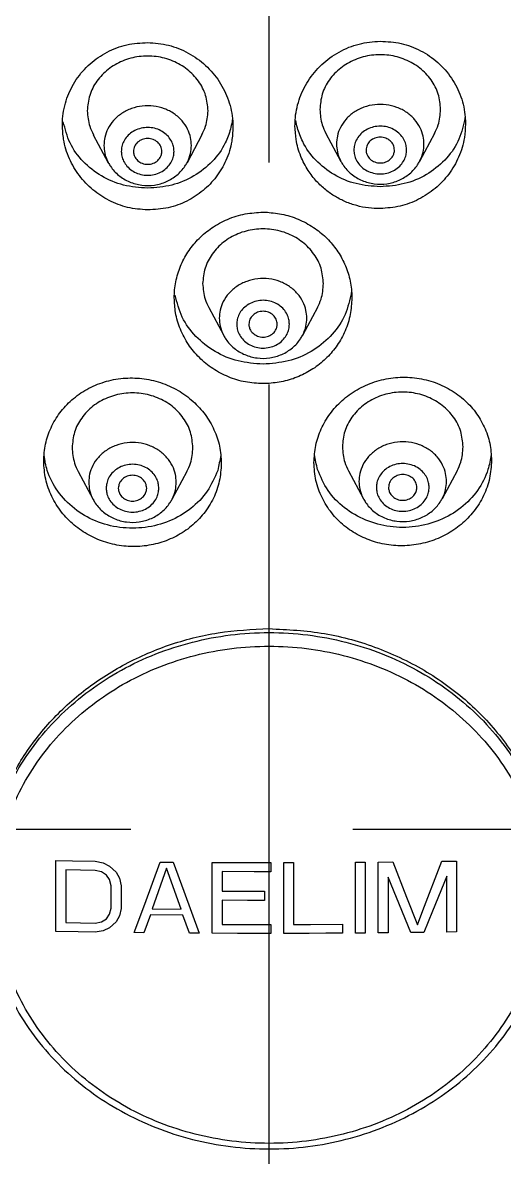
# Model space of a CAD drawing. Header units: millimetres. Extents: x 653 to 1073, y -85 to 509.
# Drawn here: x 812.74 to 815.45, y 172.05 to 178.44 of the extents above; entities that cross this region are included whole.
import ezdxf

# ---------------------------------------------------------------- set-up
doc = ezdxf.new("R2010")
doc.units = ezdxf.units.MM
doc.header["$MEASUREMENT"] = 0
doc.linetypes.add('CENTER', pattern=[2, 1.25, -0.25, 0.25, -0.25])
for name, color, linetype in [('CL', 1, 'CENTER'), ('D', 2, 'Continuous'), ('DWG', 7, 'Continuous')]:
    doc.layers.add(name, color=color, linetype=linetype)

msp = doc.modelspace()

# ---------------------------------------------------------------- linework, layer by layer
at = {"layer": 'CL', "ltscale": 5}
for p, q in [((814.1236, 130.1524), (814.1236, 184.0702)), ((807.0952, 173.8997), (821.2229, 173.8997))]:
    msp.add_line(p, q, dxfattribs=at)
at = {"layer": 'D'}
for p, q in [((813.1342, 177.8078), (813.2185, 177.6506)), ((813.7459, 177.8078), (813.6617, 177.6506)), ((814.4435, 177.8154), (814.5278, 177.6581)), ((815.0552, 177.8154), (814.9709, 177.6581)), ((813.3601, 177.7142), (813.3607, 177.7059)), ((813.5195, 177.7059), (813.5201, 177.7142)), ((814.6694, 177.7218), (814.67, 177.7134)), ((814.8288, 177.7134), (814.8294, 177.7218)), ((813.7839, 176.8353), (813.8682, 176.6781)), ((814.3956, 176.8353), (814.3113, 176.6781)), ((814.0097, 176.7417), (814.0103, 176.7334)), ((814.1691, 176.7334), (814.1697, 176.7417)), ((813.0489, 175.9125), (813.1332, 175.7552)), ((813.6606, 175.9125), (813.5763, 175.7552)), ((814.5702, 175.9169), (814.6545, 175.7596)), ((815.1819, 175.9169), (815.0976, 175.7596)), ((813.2747, 175.8189), (813.2753, 175.8105)), ((813.4341, 175.8105), (813.4347, 175.8189)), ((814.7961, 175.8233), (814.7967, 175.8149)), ((814.9555, 175.8149), (814.9561, 175.8233)), ((812.9236, 173.3246), (812.9236, 173.7233)), ((812.9786, 173.6712), (812.9786, 173.3743)), ((813.1436, 173.6685), (812.9786, 173.6712)), ((813.1436, 173.7196), (813.1895, 173.7104)), ((813.1803, 173.6594), (813.1436, 173.6685)), ((813.1895, 173.7104), (813.2261, 173.6928)), ((813.2261, 173.6928), (813.2628, 173.6583)), ((813.4232, 173.4788), (813.5103, 173.715)), ((813.547, 173.6806), (813.4645, 173.4521)), ((813.5103, 173.715), (813.5836, 173.7143)), ((813.6295, 173.4506), (813.547, 173.6806)), ((813.5836, 173.7143), (813.6432, 173.5515)), ((813.8036, 173.3141), (813.8036, 173.7129)), ((814.1336, 173.7121), (814.1336, 173.661)), ((814.207, 173.7121), (814.262, 173.7122)), ((814.207, 173.3133), (814.207, 173.7121)), ((814.262, 173.7122), (814.262, 173.3642)), ((814.6103, 173.7139), (814.6653, 173.7144)), ((814.6103, 173.3151), (814.6103, 173.7139)), ((814.6653, 173.7144), (814.6653, 173.3156)), ((814.7386, 173.715), (814.8211, 173.7159)), ((814.7386, 173.3162), (814.7386, 173.715)), ((814.8211, 173.7159), (814.8981, 173.517)), ((815.0961, 173.7195), (815.1786, 173.7208)), ((815.1786, 173.7208), (815.1786, 173.322)), ((813.2078, 173.642), (813.1803, 173.6594)), ((813.2261, 173.6163), (813.2078, 173.642)), ((813.2353, 173.5821), (813.2261, 173.6163)), ((813.2628, 173.6583), (813.2811, 173.624)), ((813.2811, 173.624), (813.2903, 173.5814)), ((813.8586, 173.6615), (813.8586, 173.551)), ((814.0394, 173.661), (813.8586, 173.6615)), ((814.1336, 173.661), (814.0394, 173.661)), ((814.7936, 173.6305), (814.7936, 173.3168)), ((814.8404, 173.5163), (814.7936, 173.6305)), ((815.1236, 173.6348), (815.0441, 173.4389)), ((815.1236, 173.3211), (815.1236, 173.6348)), ((813.2353, 173.4549), (813.2353, 173.5821)), ((813.2903, 173.5814), (813.2903, 173.4541)), ((813.6432, 173.5515), (813.7303, 173.3145)), ((814.097, 173.5505), (814.097, 173.4996)), ((813.3636, 173.3178), (813.4232, 173.4788)), ((813.8586, 173.5001), (813.8586, 173.3646)), ((814.0027, 173.4997), (813.8586, 173.5001)), ((814.097, 173.4996), (814.0027, 173.4997)), ((814.922, 173.3183), (814.8404, 173.5163)), ((814.8981, 173.517), (814.9586, 173.361)), ((813.2078, 173.396), (813.2261, 173.4211)), ((813.2261, 173.4211), (813.2353, 173.4549)), ((813.2811, 173.4119), (813.2628, 173.3783)), ((813.2903, 173.4541), (813.2811, 173.4119)), ((813.4553, 173.4183), (813.4186, 173.3172)), ((813.6386, 173.4166), (813.4553, 173.4183)), ((813.4645, 173.4521), (813.6295, 173.4506)), ((813.6753, 173.3149), (813.6386, 173.4166)), ((815.0441, 173.4389), (814.9953, 173.3192)), ((812.9786, 173.3743), (813.1436, 173.3715)), ((813.1436, 173.3715), (813.1803, 173.3794)), ((813.1803, 173.3794), (813.2078, 173.396)), ((813.2628, 173.3783), (813.2261, 173.3449)), ((814.1336, 173.364), (814.1336, 173.3133)), ((814.537, 173.3654), (814.537, 173.3146)), ((813.1895, 173.3286), (813.1436, 173.3208)), ((813.2261, 173.3449), (813.1895, 173.3286)), ((813.4186, 173.3172), (813.3636, 173.3178)), ((813.7303, 173.3145), (813.6753, 173.3149)), ((814.6653, 173.3156), (814.6103, 173.3151)), ((814.7936, 173.3168), (814.7386, 173.3162)), ((814.9953, 173.3192), (814.922, 173.3183)), ((815.1786, 173.322), (815.1236, 173.3211))]:
    msp.add_line(p, q, dxfattribs=at)
for points in [[(812.9236, 173.7233), (813.0178, 173.7216), (813.1436, 173.7196)], [(813.8036, 173.7129), (813.8979, 173.7125), (813.9921, 173.7122), (814.1336, 173.7121)], [(814.9586, 173.361), (814.9897, 173.4418), (815.0961, 173.7195)], [(813.8586, 173.551), (813.9529, 173.5507), (814.097, 173.5505)], [(813.8586, 173.3646), (813.9529, 173.3642), (814.1336, 173.364)], [(814.262, 173.3642), (814.3562, 173.3644), (814.537, 173.3654)], [(813.1436, 173.3208), (813.0494, 173.3223), (812.9236, 173.3246)], [(814.1336, 173.3133), (814.0394, 173.3133), (813.9451, 173.3135), (813.8036, 173.3141)], [(814.537, 173.3146), (814.4427, 173.3141), (814.3485, 173.3137), (814.207, 173.3133)]]:
    msp.add_lwpolyline(points, dxfattribs=at)
for points in [[(814.2694, 177.8575), (814.2705, 177.8902), (814.2927, 178.0037), (814.3432, 178.11), (814.4198, 178.2024), (814.5177, 178.2735), (814.6305, 178.3185), (814.7494, 178.3344)], [(814.7494, 178.3344), (814.8669, 178.3213), (814.9766, 178.2806), (815.0729, 178.2146), (815.1504, 178.1263), (815.2031, 178.0216), (815.2278, 177.9064), (815.2294, 177.8679)], [(812.9601, 177.8608), (812.9615, 177.8976), (812.9858, 178.0129), (813.0383, 178.118), (813.1157, 178.2066), (813.2122, 178.2729), (813.3224, 178.3138), (813.4401, 178.3268)], [(813.4401, 178.3268), (813.5578, 178.3111), (813.6686, 178.2674), (813.7654, 178.1984), (813.8429, 178.1074), (813.895, 178.0008), (813.9188, 177.885), (813.9201, 177.8499)], [(813.7801, 177.9425), (813.7663, 178.0293), (813.7261, 178.109), (813.6627, 178.1753), (813.5813, 178.2228), (813.4885, 178.2475), (813.3917, 178.2475), (813.2988, 178.2228), (813.2174, 178.1753), (813.1541, 178.109), (813.1139, 178.0293), (813.1001, 177.9425)], [(815.0894, 177.95), (815.0756, 178.0368), (815.0354, 178.1166), (814.972, 178.1829), (814.8906, 178.2303), (814.7977, 178.255), (814.701, 178.255), (814.6081, 178.2303), (814.5267, 178.1829), (814.4633, 178.1166), (814.4231, 178.0368), (814.4094, 177.95)], [(813.6864, 177.7481), (813.6815, 177.7923), (813.6646, 177.8399), (813.6337, 177.8861), (813.5893, 177.9256), (813.5344, 177.9543), (813.4731, 177.9693), (813.4097, 177.9696), (813.3482, 177.9552), (813.2929, 177.927), (813.2479, 177.8877), (813.2163, 177.8413), (813.1989, 177.7933), (813.1938, 177.7481)], [(814.4094, 177.95), (814.4231, 177.8632), (814.4435, 177.8153)], [(814.9957, 177.7556), (814.9908, 177.7998), (814.9739, 177.8474), (814.9429, 177.8936), (814.8986, 177.9332), (814.8437, 177.9618), (814.7823, 177.9768), (814.719, 177.9771), (814.6575, 177.9627), (814.6021, 177.9346), (814.5572, 177.8952), (814.5256, 177.8489), (814.5082, 177.8008), (814.5031, 177.7556)], [(815.0552, 177.8153), (815.0756, 177.8632), (815.0894, 177.95)], [(813.4401, 177.5074), (813.3049, 177.525), (813.1806, 177.5765), (813.0773, 177.6576), (813.0035, 177.7617), (812.965, 177.8805)], [(813.1001, 177.9425), (813.1139, 177.8556), (813.1343, 177.8078)], [(813.7459, 177.8078), (813.7663, 177.8556), (813.7801, 177.9425)], [(813.9152, 177.8805), (813.9066, 177.84)], [(813.9177, 177.899), (813.9152, 177.8805)], [(814.2829, 177.8475), (814.2742, 177.8881)], [(815.2245, 177.8881), (815.186, 177.7693), (815.1121, 177.6651), (815.0089, 177.584), (814.8846, 177.5326), (814.7494, 177.515)], [(815.2276, 177.9124), (815.2245, 177.8881)], [(813.4401, 177.3846), (813.3269, 177.3992), (813.2227, 177.4382), (813.1317, 177.4982), (813.0557, 177.5779), (812.9997, 177.6732), (812.9668, 177.7825), (812.9601, 177.8608)], [(813.5884, 177.7142), (813.5855, 177.7408), (813.5753, 177.7694), (813.5567, 177.7973), (813.53, 177.8211), (813.4969, 177.8384), (813.4599, 177.8475), (813.4218, 177.8476), (813.3847, 177.8389), (813.3514, 177.822), (813.3243, 177.7983), (813.3053, 177.7703), (813.2948, 177.7414), (813.2918, 177.7142)], [(813.9201, 177.8499), (813.9132, 177.771), (813.8807, 177.6638), (813.8257, 177.5708), (813.7522, 177.4943), (813.6607, 177.4348), (813.5558, 177.3972), (813.4401, 177.3846)], [(813.9066, 177.84), (813.8767, 177.7617), (813.8029, 177.6576), (813.6996, 177.5765), (813.5753, 177.525), (813.4401, 177.5074)], [(814.7494, 177.3921), (814.6829, 177.396), (814.6172, 177.4089), (814.5546, 177.4306), (814.4966, 177.4601), (814.4427, 177.4976), (814.3914, 177.5457), (814.3435, 177.6074), (814.3026, 177.6864), (814.2757, 177.7819), (814.2694, 177.8575)], [(814.7494, 177.515), (814.6141, 177.5326), (814.4899, 177.584), (814.3866, 177.6651), (814.3127, 177.7693), (814.2829, 177.8475)], [(814.8977, 177.7218), (814.8948, 177.7483), (814.8846, 177.777), (814.866, 177.8048), (814.8393, 177.8286), (814.8062, 177.8459), (814.7692, 177.855), (814.731, 177.8552), (814.694, 177.8465), (814.6606, 177.8295), (814.6336, 177.8058), (814.6146, 177.7779), (814.6041, 177.7489), (814.601, 177.7218)], [(815.2294, 177.8679), (815.223, 177.7915), (815.1907, 177.6824), (815.135, 177.5866), (815.0584, 177.5059), (814.9656, 177.4448), (814.8615, 177.4063), (814.7494, 177.3921)], [(813.5201, 177.7142), (813.514, 177.742), (813.4967, 177.7655), (813.4707, 177.7812), (813.4401, 177.7867), (813.4095, 177.7812), (813.3835, 177.7655), (813.3662, 177.742), (813.3601, 177.7142)], [(814.5031, 177.7556), (814.5079, 177.7114), (814.5249, 177.6637), (814.5277, 177.6583)], [(814.8294, 177.7218), (814.8233, 177.7495), (814.8059, 177.773), (814.78, 177.7888), (814.7494, 177.7943), (814.7187, 177.7888), (814.6928, 177.773), (814.6755, 177.7495), (814.6694, 177.7218)], [(814.971, 177.6582), (814.9731, 177.6623), (814.9906, 177.7104), (814.9957, 177.7556)], [(813.1938, 177.7481), (813.1987, 177.7038), (813.2156, 177.6562), (813.2184, 177.6507)], [(813.2918, 177.7142), (813.2947, 177.6877), (813.3049, 177.659), (813.3234, 177.6312), (813.3501, 177.6074), (813.3832, 177.5901), (813.4202, 177.581), (813.4584, 177.5809), (813.4955, 177.5896), (813.5288, 177.6065), (813.5559, 177.6302), (813.5749, 177.6581), (813.5854, 177.6871), (813.5884, 177.7142)], [(813.3606, 177.7058), (813.3662, 177.6865), (813.3835, 177.663), (813.4095, 177.6473), (813.4401, 177.6417), (813.4707, 177.6473), (813.4967, 177.663), (813.514, 177.6865), (813.5195, 177.7058)], [(813.6617, 177.6507), (813.6639, 177.6548), (813.6813, 177.7029), (813.6864, 177.7481)], [(814.601, 177.7218), (814.604, 177.6952), (814.6141, 177.6666), (814.6327, 177.6388), (814.6594, 177.6149), (814.6925, 177.5976), (814.7295, 177.5886), (814.7677, 177.5884), (814.8048, 177.5971), (814.8381, 177.6141), (814.8651, 177.6378), (814.8841, 177.6657), (814.8946, 177.6946), (814.8977, 177.7218)], [(814.6699, 177.7134), (814.6755, 177.694), (814.6928, 177.6705), (814.7187, 177.6548), (814.7494, 177.6493), (814.78, 177.6548), (814.8059, 177.6705), (814.8233, 177.694), (814.8288, 177.7134)], [(813.2185, 177.6506), (813.2308, 177.6302), (813.2773, 177.5794), (813.3377, 177.5429), (813.4067, 177.5242), (813.4782, 177.5248), (813.5461, 177.5445), (813.605, 177.5812), (813.6502, 177.6314), (813.6617, 177.6506)], [(814.5278, 177.6581), (814.5401, 177.6378), (814.5865, 177.587), (814.6469, 177.5504), (814.716, 177.5317), (814.7874, 177.5324), (814.8554, 177.552), (814.9143, 177.5887), (814.9594, 177.6389), (814.9709, 177.6581)], [(813.5897, 176.89), (813.5899, 176.9012), (813.6011, 176.9921), (813.6294, 177.078), (813.6729, 177.1562), (813.7292, 177.224), (813.8006, 177.2833), (813.8894, 177.3316), (813.9895, 177.3622), (814.0897, 177.372)], [(814.0897, 177.372), (814.1067, 177.3717), (814.1236, 177.3708)], [(814.1236, 177.3708), (814.2173, 177.3559), (814.3106, 177.3222), (814.3926, 177.2732), (814.458, 177.2157), (814.5113, 177.1488), (814.5529, 177.0709), (814.5799, 176.9844), (814.5897, 176.8922), (814.5897, 176.8893)], [(814.4297, 176.97), (814.416, 177.0568), (814.3758, 177.1366), (814.3124, 177.2028), (814.231, 177.2503), (814.1381, 177.275), (814.0413, 177.275), (813.9485, 177.2503), (813.8671, 177.2028), (813.8037, 177.1366), (813.7635, 177.0568), (813.7497, 176.97)], [(814.336, 176.7756), (814.3312, 176.8198), (814.3142, 176.8674), (814.2834, 176.9135), (814.239, 176.9531), (814.1841, 176.9818), (814.1227, 176.9968), (814.0594, 176.9971), (813.9978, 176.9827), (813.9425, 176.9545), (813.8975, 176.9152), (813.8659, 176.8688), (813.8485, 176.8207), (813.8434, 176.7756)], [(813.7497, 176.97), (813.7635, 176.8831), (813.7839, 176.8353)], [(814.3955, 176.8353), (814.416, 176.8831), (814.4297, 176.97)], [(814.588, 176.9327), (814.5846, 176.9055)], [(814.0897, 176.4072), (813.9903, 176.4169), (813.8947, 176.4455), (813.8071, 176.4918), (813.7311, 176.5536), (813.6695, 176.6284), (813.6242, 176.7138), (813.5972, 176.8069), (813.5897, 176.89)], [(814.0897, 176.5168), (813.9489, 176.5352), (813.8194, 176.5887), (813.7119, 176.6732), (813.6349, 176.7817), (813.5948, 176.9055)], [(814.238, 176.7417), (814.2351, 176.7683), (814.225, 176.7969), (814.2064, 176.8247), (814.1797, 176.8486), (814.1466, 176.8659), (814.1096, 176.875), (814.0714, 176.8751), (814.0343, 176.8664), (814.001, 176.8494), (813.9739, 176.8257), (813.9549, 176.7978), (813.9445, 176.7689), (813.9414, 176.7417)], [(814.5846, 176.9055), (814.5445, 176.7817), (814.4676, 176.6732), (814.3601, 176.5887), (814.2306, 176.5352), (814.0897, 176.5168)], [(814.5897, 176.8893), (814.5804, 176.7967), (814.5515, 176.7043), (814.5068, 176.6233), (814.4493, 176.5542), (814.3803, 176.4969), (814.301, 176.4523), (814.2143, 176.4224), (814.1236, 176.4083)], [(814.1697, 176.7417), (814.1636, 176.7695), (814.1463, 176.793), (814.1203, 176.8087), (814.0897, 176.8143), (814.0591, 176.8087), (814.0332, 176.793), (814.0158, 176.7695), (814.0097, 176.7417)], [(813.8434, 176.7756), (813.8483, 176.7314), (813.8652, 176.6838), (813.8681, 176.6782)], [(813.9414, 176.7417), (813.9443, 176.7152), (813.9545, 176.6866), (813.9731, 176.6587), (813.9998, 176.6349), (814.0329, 176.6176), (814.0699, 176.6085), (814.1081, 176.6084), (814.1452, 176.6171), (814.1785, 176.634), (814.2055, 176.6578), (814.2245, 176.6857), (814.235, 176.7146), (814.238, 176.7417)], [(814.0103, 176.7334), (814.0158, 176.714), (814.0332, 176.6905), (814.0591, 176.6748), (814.0897, 176.6692), (814.1203, 176.6748), (814.1463, 176.6905), (814.1636, 176.714), (814.1692, 176.7334)], [(814.3114, 176.6782), (814.3135, 176.6823), (814.3309, 176.7304), (814.336, 176.7756)], [(813.8682, 176.6781), (813.8804, 176.6577), (813.9269, 176.6069), (813.9873, 176.5704), (814.0563, 176.5517), (814.1278, 176.5524), (814.1958, 176.572), (814.2547, 176.6087), (814.2998, 176.6589), (814.3113, 176.6781)], [(812.8547, 175.9711), (812.8652, 176.0674), (812.8959, 176.159), (812.9458, 176.2429), (813.0133, 176.3156), (813.0977, 176.375), (813.1962, 176.4167), (813.3016, 176.4372), (813.4072, 176.4359), (813.5125, 176.413), (813.6109, 176.369), (813.6956, 176.3075), (813.7634, 176.233), (813.8135, 176.1478), (813.8443, 176.0552), (813.8547, 175.9586)], [(814.3761, 175.9631), (814.3866, 176.0599), (814.4173, 176.1522), (814.4673, 176.2373), (814.5348, 176.3117), (814.6191, 176.373), (814.7174, 176.4171), (814.8228, 176.4402), (814.9284, 176.4416), (815.0338, 176.4213), (815.1324, 176.3797), (815.2172, 176.3202), (815.285, 176.2472), (815.3349, 176.1633), (815.3657, 176.0716), (815.3761, 175.9754)], [(813.6947, 176.0471), (813.681, 176.1339), (813.6408, 176.2137), (813.5774, 176.28), (813.496, 176.3274), (813.4031, 176.3521), (813.3063, 176.3521), (813.2135, 176.3274), (813.1321, 176.28), (813.0687, 176.2137), (813.0285, 176.1339), (813.0147, 176.0471)], [(814.1236, 176.4083), (814.1067, 176.4075), (814.0897, 176.4072)], [(815.2161, 176.0515), (815.2023, 176.1383), (815.1621, 176.2181), (815.0987, 176.2844), (815.0173, 176.3318), (814.9245, 176.3565), (814.8277, 176.3565), (814.7348, 176.3318), (814.6534, 176.2844), (814.5901, 176.2181), (814.5498, 176.1383), (814.5361, 176.0515)], [(813.0147, 176.0471), (813.0285, 175.9603), (813.0489, 175.9124)], [(813.601, 175.8527), (813.5962, 175.8969), (813.5792, 175.9445), (813.5484, 175.9907), (813.504, 176.0302), (813.4491, 176.0589), (813.3877, 176.0739), (813.3243, 176.0742), (813.2628, 176.0598), (813.2075, 176.0316), (813.1625, 175.9923), (813.1309, 175.9459), (813.1135, 175.8979), (813.1084, 175.8527)], [(813.6605, 175.9124), (813.681, 175.9603), (813.6947, 176.0471)], [(814.5361, 176.0515), (814.5498, 175.9647), (814.5703, 175.9168)], [(815.1224, 175.8571), (815.1175, 175.9013), (815.1006, 175.9489), (815.0697, 175.995), (815.0254, 176.0346), (814.9705, 176.0633), (814.9091, 176.0783), (814.8457, 176.0786), (814.7841, 176.0642), (814.7288, 176.036), (814.6839, 175.9967), (814.6523, 175.9503), (814.6349, 175.9022), (814.6298, 175.8571)], [(815.1819, 175.9168), (815.2023, 175.9647), (815.2161, 176.0515)], [(813.8547, 175.9586), (813.8435, 175.8589), (813.81, 175.763), (813.7557, 175.6765), (813.6851, 175.6047), (813.6016, 175.5493), (813.5087, 175.5117), (813.4083, 175.4926), (813.3056, 175.4935), (813.2043, 175.5144), (813.1103, 175.5542), (813.0262, 175.6114), (812.955, 175.6849), (812.9003, 175.7728), (812.8662, 175.8702), (812.8547, 175.9711)], [(812.8639, 175.9608), (812.8571, 176.0034)], [(813.8524, 176.0034), (813.8345, 175.9194)], [(815.3761, 175.9754), (815.3647, 175.8746), (815.3306, 175.7771), (815.2756, 175.6889), (815.2043, 175.6155), (815.1204, 175.5584), (815.0269, 175.5189), (814.926, 175.4979), (814.8235, 175.4969), (814.7232, 175.5157), (814.6304, 175.5531), (814.5471, 175.608), (814.4763, 175.6794), (814.4216, 175.766), (814.3875, 175.8626), (814.3761, 175.9631)], [(814.3963, 175.9238), (814.3784, 176.0078)], [(815.3669, 175.9652), (815.3558, 175.9238), (815.2967, 175.8065), (815.2035, 175.709), (815.0838, 175.6393), (814.9472, 175.6029), (814.8049, 175.6029), (814.6684, 175.6393), (814.5486, 175.709), (814.4554, 175.8065), (814.3963, 175.9238)], [(815.3737, 176.0078), (815.3669, 175.9652)], [(813.8345, 175.9194), (813.7754, 175.8021), (813.6822, 175.7046), (813.5624, 175.6349), (813.4259, 175.5986), (813.2836, 175.5986), (813.147, 175.6349), (813.0273, 175.7046), (812.9341, 175.8021), (812.875, 175.9194), (812.8639, 175.9608)], [(813.503, 175.8189), (813.5001, 175.8454), (813.49, 175.8741), (813.4714, 175.9019), (813.4447, 175.9257), (813.4116, 175.943), (813.3746, 175.9521), (813.3364, 175.9523), (813.2993, 175.9436), (813.266, 175.9266), (813.2389, 175.9029), (813.2199, 175.875), (813.2095, 175.846), (813.2064, 175.8189)], [(815.0244, 175.8233), (815.0215, 175.8498), (815.0113, 175.8784), (814.9928, 175.9062), (814.9661, 175.9301), (814.933, 175.9474), (814.8959, 175.9565), (814.8577, 175.9566), (814.8207, 175.9479), (814.7873, 175.931), (814.7603, 175.9072), (814.7413, 175.8793), (814.7308, 175.8504), (814.7278, 175.8233)], [(813.1084, 175.8527), (813.1133, 175.8085), (813.1302, 175.7609), (813.1331, 175.7554)], [(813.4347, 175.8189), (813.4286, 175.8466), (813.4113, 175.8702), (813.3853, 175.8859), (813.3547, 175.8914), (813.3241, 175.8859), (813.2982, 175.8702), (813.2808, 175.8466), (813.2747, 175.8189)], [(813.5764, 175.7553), (813.5785, 175.7595), (813.5959, 175.8076), (813.601, 175.8527)], [(814.6298, 175.8571), (814.6346, 175.8129), (814.6516, 175.7653), (814.6544, 175.7597)], [(814.9561, 175.8233), (814.95, 175.851), (814.9326, 175.8745), (814.9067, 175.8902), (814.8761, 175.8958), (814.8455, 175.8902), (814.8195, 175.8745), (814.8022, 175.851), (814.7961, 175.8233)], [(815.0977, 175.7597), (815.0999, 175.7639), (815.1173, 175.8119), (815.1224, 175.8571)], [(813.2064, 175.8189), (813.2093, 175.7924), (813.2195, 175.7637), (813.238, 175.7359), (813.2647, 175.712), (813.2978, 175.6947), (813.3349, 175.6857), (813.3731, 175.6855), (813.4102, 175.6942), (813.4435, 175.7112), (813.4705, 175.7349), (813.4895, 175.7628), (813.5, 175.7918), (813.503, 175.8189)], [(813.2753, 175.8105), (813.2808, 175.7911), (813.2982, 175.7676), (813.3241, 175.7519), (813.3547, 175.7464), (813.3853, 175.7519), (813.4113, 175.7676), (813.4286, 175.7911), (813.4342, 175.8105)], [(814.7278, 175.8233), (814.7307, 175.7967), (814.7408, 175.7681), (814.7594, 175.7403), (814.7861, 175.7164), (814.8192, 175.6991), (814.8562, 175.6901), (814.8944, 175.6899), (814.9315, 175.6986), (814.9648, 175.7156), (814.9919, 175.7393), (815.0109, 175.7672), (815.0213, 175.7961), (815.0244, 175.8233)], [(814.7966, 175.8149), (814.8022, 175.7955), (814.8195, 175.772), (814.8455, 175.7563), (814.8761, 175.7508), (814.9067, 175.7563), (814.9326, 175.772), (814.95, 175.7955), (814.9555, 175.8149)], [(813.1332, 175.7552), (813.1454, 175.7349), (813.1919, 175.6841), (813.2523, 175.6476), (813.3213, 175.6289), (813.3928, 175.6295), (813.4608, 175.6491), (813.5197, 175.6858), (813.5648, 175.736), (813.5763, 175.7552)], [(814.6545, 175.7596), (814.6668, 175.7393), (814.7132, 175.6884), (814.7736, 175.6519), (814.8427, 175.6332), (814.9141, 175.6339), (814.9821, 175.6535), (815.041, 175.6902), (815.0861, 175.7404), (815.0977, 175.7596)], [(812.5362, 173.7598), (812.598, 174.0154), (812.7094, 174.2567), (812.8669, 174.476), (813.0653, 174.6661), (813.2982, 174.8207), (813.5579, 174.935), (813.8361, 175.005), (814.1236, 175.0286)], [(812.5394, 173.7592), (812.5827, 173.9465), (812.6556, 174.1331), (812.7561, 174.309), (812.8819, 174.4707), (813.0311, 174.6156), (813.2003, 174.7405), (813.3871, 174.8436), (813.5873, 174.9224), (813.7979, 174.976), (814.0141, 175.003), (814.2329, 175.003), (814.4491, 174.976), (814.6597, 174.9225), (814.8599, 174.8437), (815.0468, 174.7406), (815.2161, 174.6157), (815.3653, 174.4708), (815.4911, 174.3091), (815.5916, 174.1331), (815.6646, 173.9465), (815.7088, 173.7532), (815.7208, 173.642)], [(814.1236, 175.0286), (814.4358, 175.0008), (814.7359, 174.9182), (815.0125, 174.7842), (815.255, 174.6039), (815.454, 174.3842), (815.6018, 174.1335), (815.6929, 173.8614), (815.7221, 173.6422)], [(812.5802, 173.5309), (812.5945, 173.7209), (812.6371, 173.9074), (812.7076, 174.0874), (812.8044, 174.2571), (812.9258, 174.4131), (813.0697, 174.5529), (813.2329, 174.6733), (813.4132, 174.7728), (813.6062, 174.8488), (813.8094, 174.9005), (814.0179, 174.9265), (814.229, 174.9265), (814.4375, 174.9005), (814.6408, 174.8489), (814.8339, 174.7729), (815.0142, 174.6734), (815.1774, 174.553), (815.3214, 174.4132), (815.4428, 174.2572), (815.5397, 174.0874), (815.6101, 173.9074), (815.6527, 173.7209), (815.6671, 173.5309)], [(812.5236, 173.5563), (812.5385, 173.3584), (812.5827, 173.1642), (812.6557, 172.9771), (812.756, 172.8006), (812.8819, 172.6382), (813.0309, 172.4928), (813.2005, 172.3672), (813.3873, 172.2638), (813.5879, 172.1845), (813.7986, 172.1309), (814.0153, 172.1039), (814.2339, 172.104), (814.4505, 172.1312), (814.661, 172.1851), (814.8613, 172.2645), (815.0479, 172.3679), (815.2171, 172.4935), (815.3659, 172.6388), (815.4915, 172.801), (815.5917, 172.9773), (815.6645, 173.1643), (815.7088, 173.3585), (815.7236, 173.5563)], [(815.6671, 173.5309), (815.6527, 173.341), (815.6101, 173.1545), (815.5397, 172.9745), (815.4428, 172.8048), (815.3215, 172.6488), (815.1776, 172.509), (815.0143, 172.3885), (814.8341, 172.2891), (814.641, 172.2131), (814.4378, 172.1614), (814.2293, 172.1354), (814.0182, 172.1354), (813.8097, 172.1614), (813.6065, 172.213), (813.4134, 172.289), (813.2331, 172.3884), (813.0698, 172.5089), (812.9259, 172.6487), (812.8045, 172.8047), (812.7076, 172.9745), (812.6371, 173.1545), (812.5945, 173.341), (812.5802, 173.5309)]]:
    msp.add_spline(points, degree=3, dxfattribs=at)
at = {"layer": 'DWG'}
for points in [[(807.6236, 177.3617), (807.7033, 178.2845), (807.9406, 179.185), (808.33, 180.0412), (808.862, 180.8319), (809.524, 181.5376), (810.2996, 182.1408), (811.1698, 182.6261), (812.113, 182.9816), (813.1057, 183.1985), (814.1236, 183.2714)], [(814.1236, 183.2527), (813.5208, 183.2273), (812.8544, 183.1393), (812.1186, 182.9654), (811.3201, 182.6765), (810.4756, 182.2374), (809.6363, 181.6236), (808.9112, 180.8811), (808.3351, 180.0415), (807.9217, 179.1253), (807.6836, 178.1603), (807.6236, 177.3617)], [(814.1236, 183.2714), (815.1418, 183.1985), (816.1347, 182.9815), (817.0778, 182.6259), (817.9479, 182.1406), (818.7234, 181.5376), (819.3852, 180.832), (819.9172, 180.0414), (820.3065, 179.1853), (820.5439, 178.2847), (820.6236, 177.3617)], [(807.4612, 174.0226), (807.5179, 174.8123), (807.687, 175.5889), (807.9659, 176.3391), (808.3502, 177.0505), (808.8334, 177.7106), (809.4075, 178.3079), (810.0628, 178.8321), (810.7878, 179.274), (811.5703, 179.6258), (812.3967, 179.8816), (813.2527, 180.0368), (814.1236, 180.0889)], [(814.1236, 180.0889), (814.9949, 180.0368), (815.8511, 179.8815), (816.6776, 179.6256), (817.4599, 179.2737), (818.1848, 178.8319), (818.8399, 178.3077), (819.4138, 177.7107), (819.8969, 177.0508), (820.2811, 176.3395), (820.5601, 175.5893), (820.7293, 174.8126), (820.786, 174.0226)], [(814.1236, 168.0661), (813.4724, 168.0961), (812.8279, 168.1856), (812.1967, 168.3337), (811.5853, 168.5389), (810.9999, 168.7992), (810.4466, 169.1117), (809.931, 169.4735), (809.4584, 169.8806), (809.0337, 170.329), (808.6612, 170.814), (808.3448, 171.3307), (808.0876, 171.8737), (807.8924, 172.4375), (807.7612, 173.0164), (807.6952, 173.6043), (807.6952, 174.1952), (807.7612, 174.7831), (807.8924, 175.3619), (808.0876, 175.9258), (808.3448, 176.4688), (808.6612, 176.9855), (809.0337, 177.4705), (809.4584, 177.9189), (809.931, 178.326), (810.4466, 178.6877), (810.9999, 179.0003), (811.5853, 179.2606), (812.1967, 179.4658), (812.8279, 179.6139), (813.4724, 179.7034), (814.1236, 179.7333)], [(814.1236, 168.0661), (814.7748, 168.0961), (815.4193, 168.1856), (816.0505, 168.3337), (816.662, 168.5389), (817.2473, 168.7992), (817.8007, 169.1117), (818.3163, 169.4735), (818.7889, 169.8806), (819.2136, 170.329), (819.5861, 170.814), (819.9025, 171.3307), (820.1596, 171.8737), (820.3548, 172.4375), (820.4861, 173.0164), (820.552, 173.6043), (820.552, 174.1952), (820.4861, 174.7831), (820.3548, 175.3619), (820.1596, 175.9258), (819.9025, 176.4688), (819.5861, 176.9855), (819.2136, 177.4705), (818.7889, 177.9189), (818.3163, 178.326), (817.8007, 178.6877), (817.2473, 179.0003), (816.662, 179.2606), (816.0505, 179.4658), (815.4193, 179.6139), (814.7748, 179.7034), (814.1236, 179.7333)], [(814.1236, 167.9563), (813.2523, 168.0084), (812.3961, 168.1637), (811.5697, 168.4195), (810.7873, 168.7714), (810.0624, 169.2133), (809.4073, 169.7374), (808.8335, 170.3345), (808.3504, 170.9944), (807.9661, 171.7056), (807.6872, 172.4559), (807.5179, 173.2326), (807.4612, 174.0226)], [(820.786, 174.0226), (820.7293, 173.2329), (820.5602, 172.4563), (820.2813, 171.706), (819.897, 170.9946), (819.4138, 170.3346), (818.8398, 169.7373), (818.1845, 169.213), (817.4594, 168.7712), (816.677, 168.4193), (815.8505, 168.1635), (814.9945, 168.0083), (814.1236, 167.9563)]]:
    msp.add_spline(points, degree=3, dxfattribs=at)

doc.saveas('drawing.dxf')
